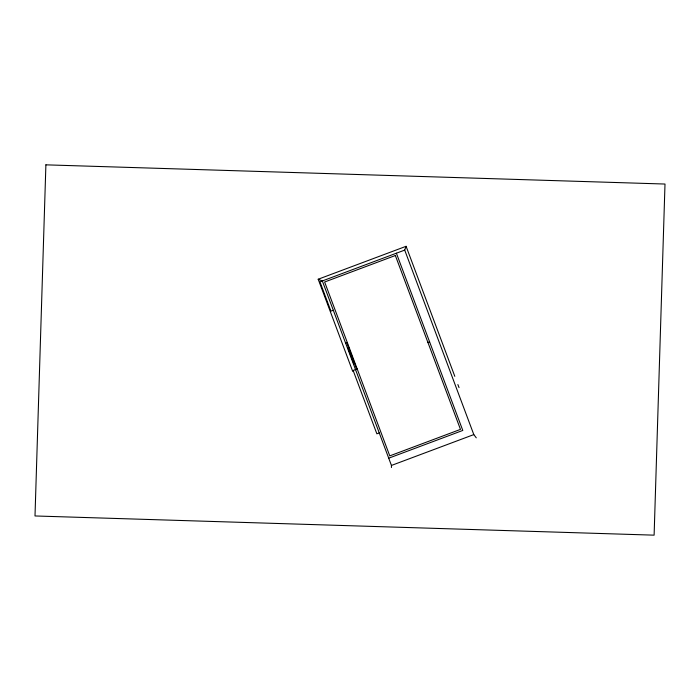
<?xml version="1.0" encoding="UTF-8"?>
<svg xmlns="http://www.w3.org/2000/svg" width="700" height="700" viewBox="0 0 700 700"><rect width="100%" height="100%" fill="white"/><g stroke="black" fill="none" stroke-linecap="round" stroke-linejoin="round"><path stroke-width="1.05" d="M476.28 437.832L473.812 434.595L404.705 250.093L406.096 246.304L318.194 279.23L352.721 371.385M404.705 250.093L319.944 281.846L330.916 311.141L333.305 310.249M345.572 342.991L346.762 342.545L356.72 369.119M348.705 347.725L347.988 347.988L353.876 363.711L354.594 363.44M357.201 368.944L353.132 370.466L376.871 433.825L379.26 432.933M427.91 342.457L429.59 341.828M388.719 458.185L462.787 430.439L396.392 253.207M391.44 467.53L391.44 465.448L473.812 434.595M318.194 279.23L322.332 280.954L391.44 465.448M406.096 246.304L454.816 376.346M457.879 384.545L459.034 387.616M45.894 164.841L35 515.961L654.115 535.159L665 184.039L45.894 164.841M395.351 255.517L324.634 282.004L389.769 455.884L460.477 429.389L395.351 255.517"/></g></svg>
